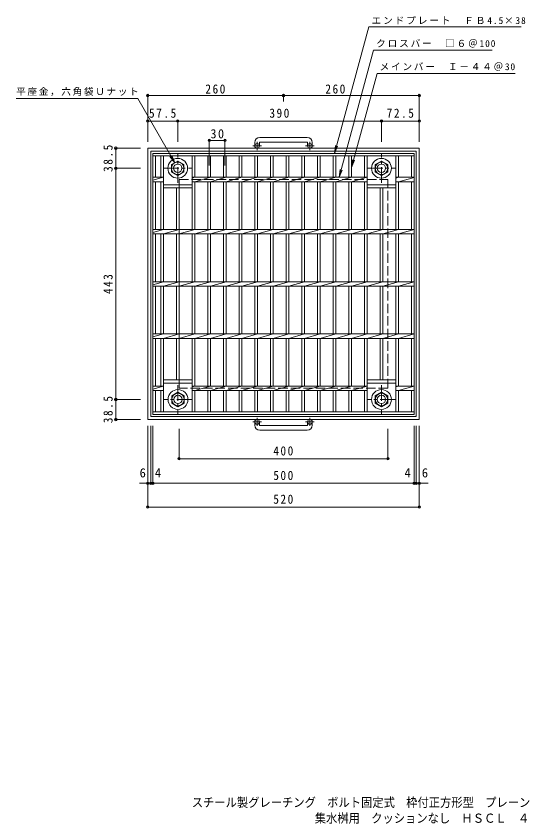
# Model space of a CAD drawing. Units: millimetres at full size, sheet at 1:6. Extents: x -852 to 1055, y -824 to 724.
# Drawn here: x -852 to 120, y -824 to 724 of the extents above; entities that cross this region are included whole.
import ezdxf
from ezdxf.enums import TextEntityAlignment as Align

# ---------------------------------------------------------------- set-up
doc = ezdxf.new("R2010")
doc.units = ezdxf.units.MM
doc.header["$LTSCALE"] = 6
doc.header["$PDMODE"] = 32
doc.header["$PDSIZE"] = 4.8
doc.linetypes.add('CHAIN1', pattern=[8, 5, -1, 1, -1])
doc.linetypes.add('DASHED3', pattern=[4, 3, -1])
for name, color, linetype, lineweight in [('E-1', 2, 'Continuous', 9), ('E-2', 3, 'Continuous', 9), ('E-4', 7, 'Continuous', 9), ('E-5', 7, 'Continuous', 9), ('F-5_F-5ﾚｲﾔ', 2, 'Continuous', 9)]:
    doc.layers.add(name, color=color, linetype=linetype, lineweight=lineweight)
doc.styles.add('ＭＳ ゴシック', font='')
doc.styles.get('ＭＳ ゴシック').set_extended_font_data('MS Gothic')

msp = doc.modelspace()

# ---------------------------------------------------------------- linework, layer by layer
at = {"layer": 'E-1'}
for p, q in [((-395.25, 481.546), (-395.25, 475.446)), ((-386.25, 481.546), (-386.25, 475.446)), ((-295.25, 491.546), (-385.25, 491.546)), ((-385.25, 482.546), (-295.25, 482.546)), ((-294.25, 481.546), (-294.25, 475.446)), ((-285.25, 481.546), (-285.25, 475.446)), ((-80.25, 470.946), (-600.25, 470.946)), ((-600.25, -49.054), (-600.25, 470.946)), ((-86.25, 464.946), (-594.25, 464.946)), ((-594.25, -43.054), (-594.25, 464.946)), ((-86.25, 464.946), (-86.25, -43.054)), ((-80.25, -49.054), (-80.25, 470.946)), ((-594.25, -43.054), (-86.25, -43.054)), ((-80.25, -49.054), (-600.25, -49.054)), ((-395.25, -59.654), (-395.25, -53.554)), ((-386.25, -59.654), (-386.25, -53.554)), ((-385.25, -60.654), (-295.25, -60.654)), ((-294.25, -59.654), (-294.25, -53.554)), ((-285.25, -59.654), (-285.25, -53.554)), ((-295.25, -69.654), (-385.25, -69.654))]:
    msp.add_line(p, q, dxfattribs=at)
at = {"layer": 'E-1', "linetype": 'CHAIN1'}
for p, q in [((-390.75, 467.338), (-390.75, 482.936)), ((-289.75, 467.338), (-289.75, 482.936)), ((-382.587, 475.446), (-398.994, 475.446)), ((-281.587, 475.446), (-297.994, 475.446)), ((-542.75, 404.809), (-542.75, 460.083)), ((-152.75, 404.809), (-152.75, 460.083)), ((-570.386, 432.446), (-515.113, 432.446)), ((-180.386, 432.446), (-125.113, 432.446)), ((-542.25, 17.082), (-542.25, -38.191)), ((-152.75, 17.082), (-152.75, -38.191)), ((-514.613, -10.554), (-569.887, -10.554)), ((-125.113, -10.554), (-180.386, -10.554)), ((-390.75, -45.447), (-390.75, -61.044)), ((-289.75, -45.447), (-289.75, -61.044)), ((-382.587, -53.554), (-398.994, -53.554)), ((-281.587, -53.554), (-297.994, -53.554))]:
    msp.add_line(p, q, dxfattribs=at)
at = {"layer": 'E-1', "linetype": 'DASHED3'}
for p, q in [((-540.25, 410.946), (-140.25, 410.946)), ((-540.25, 10.946), (-540.25, 410.946)), ((-140.25, 10.946), (-140.25, 410.946)), ((-140.25, 10.946), (-540.25, 10.946))]:
    msp.add_line(p, q, dxfattribs=at)
at = {"layer": 'E-1'}
for points in [[(-530.75, 439.374), (-530.75, 425.517), (-542.75, 418.589), (-554.75, 425.517), (-554.75, 439.374), (-542.75, 446.302)], [(-140.749, 439.374), (-140.749, 425.517), (-152.75, 418.589), (-164.749, 425.517), (-164.749, 439.374), (-152.75, 446.302)], [(-554.25, -17.482), (-554.25, -3.626), (-542.25, 3.303), (-530.25, -3.626), (-530.25, -17.482), (-542.25, -24.411)], [(-164.75, -17.482), (-164.75, -3.626), (-152.75, 3.303), (-140.75, -3.626), (-140.75, -17.482), (-152.75, -24.411)]]:
    msp.add_lwpolyline(points, close=True, dxfattribs=at)
for centre, radius in [((-390.75, 475.446), 4.5), ((-289.75, 475.446), 4.5), ((-542.75, 432.446), 19), ((-152.75, 432.446), 19), ((-542.75, 432.446), 12), ((-542.75, 432.446), 8), ((-152.75, 432.446), 12), ((-152.75, 432.446), 8), ((-542.25, -10.554), 19), ((-542.25, -10.554), 12), ((-152.75, -10.554), 19), ((-152.75, -10.554), 12), ((-542.25, -10.554), 8), ((-152.75, -10.554), 8), ((-390.75, -53.554), 4.5), ((-289.75, -53.554), 4.5)]:
    msp.add_circle(centre, radius, dxfattribs=at)
for centre, radius, start, end in [((-385.25, 481.546), 10, 90, 180), ((-385.25, 481.546), 1, 90, 180), ((-295.25, 481.546), 10, 0, 90), ((-295.25, 481.546), 1, 0, 90), ((-385.25, -59.654), 10, 180, 270), ((-385.25, -59.654), 1, 180, 270), ((-295.25, -59.654), 10, 270, 0), ((-295.25, -59.654), 1, 270, 0)]:
    msp.add_arc(centre, radius, start, end, dxfattribs=at)
at = {"layer": 'E-2'}
for p, q in [((-590.25, -39.054), (-590.25, 460.946)), ((-590.25, 460.946), (-90.25, 460.946)), ((-590.25, 456.446), (-90.25, 456.446)), ((-585.25, 415.186), (-585.25, 456.446)), ((-575.249, 456.446), (-575.249, 415.186)), ((-570.25, 456.446), (-570.25, 315.186)), ((-515.25, 456.446), (-515.25, 315.186)), ((-510.25, 456.446), (-510.25, 415.186)), ((-485.249, 456.446), (-485.249, 415.186)), ((-480.25, 456.446), (-480.25, 415.186)), ((-455.25, 456.446), (-455.25, 415.186)), ((-450.249, 456.446), (-450.249, 415.186)), ((-425.249, 456.446), (-425.249, 415.186)), ((-420.25, 456.446), (-420.25, 415.186)), ((-395.249, 456.446), (-395.249, 415.186)), ((-390.25, 456.446), (-390.25, 415.186)), ((-365.25, 456.446), (-365.25, 415.186)), ((-360.25, 456.446), (-360.25, 415.186)), ((-335.25, 456.446), (-335.25, 415.186)), ((-330.25, 456.446), (-330.25, 415.186)), ((-305.25, 456.446), (-305.25, 415.186)), ((-300.25, 456.446), (-300.25, 415.186)), ((-275.25, 456.446), (-275.25, 415.186)), ((-270.249, 456.446), (-270.249, 415.186)), ((-245.25, 456.446), (-245.25, 415.186)), ((-240.25, 456.446), (-240.25, 415.186)), ((-215.25, 456.446), (-215.25, 415.186)), ((-210.25, 456.446), (-210.25, 415.186)), ((-185.249, 456.446), (-185.249, 415.186)), ((-180.25, 456.446), (-180.25, 315.186)), ((-125.25, 456.446), (-125.25, 315.186)), ((-120.25, 456.446), (-120.25, 415.186)), ((-95.25, 415.186), (-95.25, 456.446)), ((-90.25, 460.946), (-90.25, -39.054)), ((-590.25, 415.186), (-570.25, 415.186)), ((-570.25, 415.185), (-590.25, 409.391)), ((-590.25, 406.706), (-570.25, 406.706)), ((-585.25, 315.186), (-585.25, 406.706)), ((-575.249, 406.706), (-575.249, 315.186)), ((-515.25, 415.186), (-180.25, 415.186)), ((-510.25, 415.186), (-515.25, 413.772)), ((-515.25, 406.706), (-180.25, 406.706)), ((-480.25, 415.186), (-510.25, 406.706)), ((-510.25, 406.706), (-510.25, 315.186)), ((-485.249, 406.706), (-485.249, 315.186)), ((-450.249, 415.186), (-480.25, 406.706)), ((-480.25, 406.706), (-480.25, 315.186)), ((-455.25, 406.706), (-455.25, 315.186)), ((-420.25, 415.186), (-450.249, 406.706)), ((-450.249, 406.706), (-450.249, 315.186)), ((-425.249, 406.706), (-425.249, 315.186)), ((-390.25, 415.186), (-420.25, 406.706)), ((-420.25, 406.706), (-420.25, 315.186)), ((-395.249, 406.706), (-395.249, 315.186)), ((-360.249, 415.186), (-390.25, 406.706)), ((-390.25, 406.706), (-390.25, 315.186)), ((-365.25, 406.706), (-365.25, 315.186)), ((-330.25, 415.186), (-360.25, 406.706)), ((-360.25, 406.706), (-360.25, 315.186)), ((-335.25, 406.706), (-335.25, 315.186)), ((-300.25, 415.186), (-330.25, 406.706)), ((-330.25, 406.706), (-330.25, 315.186)), ((-305.25, 406.706), (-305.25, 315.186)), ((-270.249, 415.186), (-300.25, 406.706)), ((-300.25, 406.706), (-300.25, 315.186)), ((-275.25, 406.706), (-275.25, 315.186)), ((-240.25, 415.186), (-270.249, 406.706)), ((-270.249, 406.706), (-270.249, 315.186)), ((-245.25, 406.706), (-245.25, 315.186)), ((-210.25, 415.186), (-240.25, 406.706)), ((-240.25, 406.706), (-240.25, 315.186)), ((-215.25, 406.706), (-215.25, 315.186)), ((-180.25, 415.186), (-210.25, 406.706)), ((-210.25, 406.706), (-210.25, 315.186)), ((-185.249, 406.706), (-185.249, 315.186)), ((-120.249, 415.186), (-125.25, 413.772)), ((-125.25, 415.186), (-90.25, 415.186)), ((-125.25, 406.706), (-90.25, 406.706)), ((-90.25, 415.044), (-120.25, 406.706)), ((-120.25, 406.706), (-120.25, 315.186)), ((-95.25, 406.706), (-95.25, 315.186)), ((-570.25, 400.946), (-515.25, 400.946)), ((-570.25, 394.946), (-515.25, 394.946)), ((-545.25, 394.946), (-545.25, 315.186)), ((-540.249, 394.946), (-540.249, 315.186)), ((-125.25, 400.946), (-180.25, 400.946)), ((-125.25, 394.946), (-180.25, 394.946)), ((-155.249, 394.946), (-155.249, 315.186)), ((-150.25, 394.946), (-150.25, 315.186)), ((-590.25, 315.185), (-90.25, 315.185)), ((-570.25, 315.185), (-590.25, 309.391)), ((-540.249, 315.185), (-570.25, 306.706)), ((-510.25, 315.185), (-540.249, 306.706)), ((-480.25, 315.185), (-510.25, 306.706)), ((-450.249, 315.185), (-480.25, 306.706)), ((-420.25, 315.185), (-450.249, 306.706)), ((-390.25, 315.185), (-420.25, 306.706)), ((-360.249, 315.185), (-390.25, 306.706)), ((-330.25, 315.185), (-360.25, 306.706)), ((-300.25, 315.185), (-330.25, 306.706)), ((-270.249, 315.185), (-300.25, 306.706)), ((-240.25, 315.185), (-270.249, 306.706)), ((-210.25, 315.185), (-240.25, 306.706)), ((-180.25, 315.185), (-210.25, 306.706)), ((-150.25, 315.185), (-180.25, 306.706)), ((-120.249, 315.185), (-150.25, 306.706)), ((-90.25, 315.044), (-120.25, 306.706)), ((-590.25, 306.706), (-90.25, 306.706)), ((-585.25, 215.066), (-585.25, 306.706)), ((-575.249, 306.706), (-575.249, 215.066)), ((-570.25, 306.706), (-570.25, 215.066)), ((-545.25, 306.706), (-545.25, 215.066)), ((-540.249, 306.706), (-540.249, 215.066)), ((-515.25, 306.706), (-515.25, 215.066)), ((-510.25, 306.706), (-510.25, 215.066)), ((-485.249, 306.706), (-485.249, 215.066)), ((-480.25, 306.706), (-480.25, 215.066)), ((-455.25, 306.706), (-455.25, 215.066)), ((-450.249, 306.706), (-450.249, 215.066)), ((-425.249, 306.706), (-425.249, 215.066)), ((-420.25, 306.706), (-420.25, 215.066)), ((-395.249, 306.706), (-395.249, 215.066)), ((-390.25, 306.706), (-390.25, 215.066)), ((-365.25, 306.706), (-365.25, 215.066)), ((-360.25, 306.706), (-360.25, 215.066)), ((-335.25, 306.706), (-335.25, 215.066)), ((-330.25, 306.706), (-330.25, 215.066)), ((-305.25, 306.706), (-305.25, 215.066)), ((-300.25, 306.706), (-300.25, 215.066)), ((-275.25, 306.706), (-275.25, 215.066)), ((-270.249, 306.706), (-270.249, 215.066)), ((-245.25, 306.706), (-245.25, 215.066)), ((-240.25, 306.706), (-240.25, 215.066)), ((-215.25, 306.706), (-215.25, 215.066)), ((-210.25, 306.706), (-210.25, 215.066)), ((-185.249, 306.706), (-185.249, 215.066)), ((-180.25, 306.706), (-180.25, 215.066)), ((-155.249, 306.706), (-155.249, 215.066)), ((-150.25, 306.706), (-150.25, 215.066)), ((-125.25, 306.706), (-125.25, 215.066)), ((-120.25, 306.706), (-120.25, 215.066)), ((-95.25, 306.706), (-95.25, 215.066)), ((-590.25, 215.066), (-90.25, 215.066)), ((-570.25, 215.066), (-590.25, 209.271)), ((-590.25, 206.586), (-90.25, 206.586)), ((-585.25, 115.066), (-585.25, 206.586)), ((-575.249, 206.586), (-575.249, 115.066)), ((-540.249, 215.066), (-570.25, 206.586)), ((-570.25, 206.586), (-570.25, 115.066)), ((-545.25, 206.586), (-545.25, 115.066)), ((-510.25, 215.066), (-540.249, 206.586)), ((-540.249, 206.586), (-540.249, 115.066)), ((-515.25, 206.586), (-515.25, 115.066)), ((-480.25, 215.066), (-510.25, 206.586)), ((-510.25, 206.586), (-510.25, 115.066)), ((-485.249, 206.586), (-485.249, 115.066)), ((-450.249, 215.066), (-480.25, 206.586)), ((-480.25, 206.586), (-480.25, 115.066)), ((-455.25, 206.586), (-455.25, 115.066)), ((-420.25, 215.066), (-450.249, 206.586)), ((-450.249, 206.586), (-450.249, 115.066)), ((-425.249, 206.586), (-425.249, 115.066)), ((-390.25, 215.066), (-420.25, 206.586)), ((-420.25, 206.586), (-420.25, 115.066)), ((-395.249, 206.586), (-395.249, 115.066)), ((-360.249, 215.066), (-390.25, 206.586)), ((-390.25, 206.586), (-390.25, 115.066)), ((-365.25, 206.586), (-365.25, 115.066)), ((-330.25, 215.066), (-360.25, 206.586)), ((-360.25, 206.586), (-360.25, 115.066)), ((-335.25, 206.586), (-335.25, 115.066)), ((-300.25, 215.066), (-330.25, 206.586)), ((-330.25, 206.586), (-330.25, 115.066)), ((-305.25, 206.586), (-305.25, 115.066)), ((-270.249, 215.066), (-300.25, 206.586)), ((-300.25, 206.586), (-300.25, 115.066)), ((-275.25, 206.586), (-275.25, 115.066)), ((-240.25, 215.066), (-270.249, 206.586)), ((-270.249, 206.586), (-270.249, 115.066)), ((-245.25, 206.586), (-245.25, 115.066)), ((-210.25, 215.066), (-240.25, 206.586)), ((-240.25, 206.586), (-240.25, 115.066)), ((-215.25, 206.586), (-215.25, 115.066)), ((-180.25, 215.066), (-210.25, 206.586)), ((-210.25, 206.586), (-210.25, 115.066)), ((-185.249, 206.586), (-185.249, 115.066)), ((-150.25, 215.066), (-180.25, 206.586)), ((-180.25, 206.586), (-180.25, 115.066)), ((-155.249, 206.586), (-155.249, 115.066)), ((-120.249, 215.066), (-150.25, 206.586)), ((-150.25, 206.586), (-150.25, 115.066)), ((-125.25, 206.586), (-125.25, 115.066)), ((-90.25, 214.924), (-120.25, 206.586)), ((-120.25, 206.586), (-120.25, 115.066)), ((-95.25, 206.586), (-95.25, 115.066)), ((-590.25, 115.066), (-90.25, 115.066)), ((-570.25, 115.066), (-590.25, 109.272)), ((-540.249, 115.066), (-570.25, 106.586)), ((-510.25, 115.066), (-540.249, 106.586)), ((-480.25, 115.066), (-510.25, 106.586)), ((-450.249, 115.066), (-480.25, 106.586)), ((-420.25, 115.066), (-450.249, 106.586)), ((-390.25, 115.066), (-420.25, 106.586)), ((-360.249, 115.066), (-390.25, 106.586)), ((-330.25, 115.066), (-360.25, 106.586)), ((-300.25, 115.066), (-330.25, 106.586)), ((-270.249, 115.066), (-300.25, 106.586)), ((-240.25, 115.066), (-270.249, 106.586)), ((-210.25, 115.066), (-240.25, 106.586)), ((-180.25, 115.066), (-210.25, 106.586)), ((-150.25, 115.066), (-180.25, 106.586)), ((-120.249, 115.066), (-150.25, 106.586)), ((-90.25, 114.924), (-120.25, 106.586)), ((-590.25, 106.586), (-90.25, 106.586)), ((-585.25, 15.066), (-585.25, 106.586)), ((-575.249, 106.586), (-575.249, 15.066)), ((-570.25, 106.586), (-570.25, -34.554)), ((-545.25, 106.586), (-545.25, 26.946)), ((-540.249, 106.586), (-540.249, 26.946)), ((-515.25, 106.586), (-515.25, -34.554)), ((-510.25, 106.586), (-510.25, 15.066)), ((-485.249, 106.586), (-485.249, 15.066)), ((-480.25, 106.586), (-480.25, 15.066)), ((-455.25, 106.586), (-455.25, 15.066)), ((-450.249, 106.586), (-450.249, 15.066)), ((-425.249, 106.586), (-425.249, 15.066)), ((-420.25, 106.586), (-420.25, 15.066)), ((-395.249, 106.586), (-395.249, 15.066)), ((-390.25, 106.586), (-390.25, 15.066)), ((-365.25, 106.586), (-365.25, 15.066)), ((-360.25, 106.586), (-360.25, 15.066)), ((-335.25, 106.586), (-335.25, 15.066)), ((-330.25, 106.586), (-330.25, 15.066)), ((-305.25, 106.586), (-305.25, 15.066)), ((-300.25, 106.586), (-300.25, 15.066)), ((-275.25, 106.586), (-275.25, 15.066)), ((-270.249, 106.586), (-270.249, 15.066)), ((-245.25, 106.586), (-245.25, 15.066)), ((-240.25, 106.586), (-240.25, 15.066)), ((-215.25, 106.586), (-215.25, 15.066)), ((-210.25, 106.586), (-210.25, 15.066)), ((-185.249, 106.586), (-185.249, 15.066)), ((-180.25, 106.586), (-180.25, -34.554)), ((-155.249, 106.586), (-155.249, 26.946)), ((-150.25, 106.586), (-150.25, 26.946)), ((-125.25, 106.586), (-125.25, -34.554)), ((-120.25, 106.586), (-120.25, 15.066)), ((-95.25, 106.586), (-95.25, 15.066)), ((-570.25, 26.946), (-515.25, 26.946)), ((-570.25, 20.946), (-515.25, 20.946)), ((-125.25, 26.946), (-180.25, 26.946)), ((-125.25, 20.946), (-180.25, 20.946)), ((-590.25, 15.066), (-570.25, 15.066)), ((-570.25, 15.066), (-590.25, 9.271)), ((-590.25, 6.586), (-570.25, 6.586)), ((-585.25, -34.554), (-585.25, 6.586)), ((-575.249, 6.586), (-575.249, -34.554)), ((-515.25, 15.066), (-180.25, 15.066)), ((-510.25, 15.066), (-515.25, 13.652)), ((-515.25, 6.586), (-180.25, 6.586)), ((-480.25, 15.066), (-510.25, 6.586)), ((-510.25, 6.586), (-510.25, -34.554)), ((-485.249, 6.586), (-485.249, -34.554)), ((-450.249, 15.066), (-480.25, 6.586)), ((-480.25, 6.586), (-480.25, -34.554)), ((-455.25, 6.586), (-455.25, -34.554)), ((-420.25, 15.066), (-450.249, 6.586)), ((-450.249, 6.586), (-450.249, -34.554)), ((-425.249, 6.586), (-425.249, -34.554)), ((-390.25, 15.066), (-420.25, 6.586)), ((-420.25, 6.586), (-420.25, -34.554)), ((-395.249, 6.586), (-395.249, -34.554)), ((-360.249, 15.066), (-390.25, 6.586)), ((-390.25, 6.586), (-390.25, -34.554)), ((-365.25, 6.586), (-365.25, -34.554)), ((-330.25, 15.066), (-360.25, 6.586)), ((-360.25, 6.586), (-360.25, -34.554)), ((-335.25, 6.586), (-335.25, -34.554)), ((-300.25, 15.066), (-330.25, 6.586)), ((-330.25, 6.586), (-330.25, -34.554)), ((-305.25, 6.586), (-305.25, -34.554)), ((-270.249, 15.066), (-300.25, 6.586)), ((-300.25, 6.586), (-300.25, -34.554)), ((-275.25, 6.586), (-275.25, -34.554)), ((-240.25, 15.066), (-270.249, 6.586)), ((-270.249, 6.586), (-270.249, -34.554)), ((-245.25, 6.586), (-245.25, -34.554)), ((-210.25, 15.066), (-240.25, 6.586)), ((-240.25, 6.586), (-240.25, -34.554)), ((-215.25, 6.586), (-215.25, -34.554)), ((-180.25, 15.066), (-210.25, 6.586)), ((-210.25, 6.586), (-210.25, -34.554)), ((-185.249, 6.586), (-185.249, -34.554)), ((-120.249, 15.066), (-125.25, 13.653)), ((-125.25, 15.066), (-90.25, 15.066)), ((-125.25, 6.586), (-90.25, 6.586)), ((-90.25, 14.924), (-120.25, 6.586)), ((-120.25, 6.586), (-120.25, -34.554)), ((-95.25, 6.586), (-95.25, -34.554)), ((-590.25, -34.554), (-90.25, -34.554)), ((-90.25, -39.054), (-590.25, -39.054))]:
    msp.add_line(p, q, dxfattribs=at)
at = {"layer": 'E-4'}
for p, q in [((-600.225, 524.804), (-600.225, 482.946)), ((-600.225, 523.004), (-542.75, 523.004)), ((-542.75, 524.804), (-542.75, 482.946)), ((-542.75, 523.004), (-152.75, 523.004)), ((-152.75, 524.804), (-152.75, 482.946)), ((-152.75, 523.004), (-80.225, 523.004)), ((-80.225, 524.804), (-80.225, 482.946)), ((-482.25, 487.727), (-482.25, 437.558)), ((-482.25, 485.927), (-452.25, 485.927)), ((-452.25, 487.727), (-452.25, 437.558)), ((-662.962, 470.946), (-614.162, 470.946)), ((-661.162, 432.447), (-661.162, 470.946)), ((-662.962, 432.447), (-614.162, 432.447)), ((-661.162, -10.555), (-661.162, 432.447)), ((-662.962, -10.555), (-614.162, -10.555)), ((-661.162, -49.055), (-661.162, -10.555)), ((-662.962, -49.055), (-614.162, -49.055)), ((-600.225, -218.455), (-600.225, -61.054)), ((-594.225, -172.922), (-594.225, -61.054)), ((-590.175, -172.922), (-590.175, -61.054)), ((-90.274, -172.922), (-90.274, -61.054)), ((-86.225, -172.922), (-86.225, -61.054)), ((-80.225, -218.455), (-80.225, -61.054)), ((-540.225, -125.855), (-540.225, -67.055)), ((-140.224, -125.855), (-140.224, -67.055)), ((-540.225, -124.055), (-140.224, -124.055)), ((-600.225, -171.122), (-615.695, -171.122)), ((-600.225, -171.122), (-594.225, -171.122)), ((-594.225, -171.122), (-590.175, -171.122)), ((-590.175, -171.122), (-90.274, -171.122)), ((-90.274, -171.122), (-86.225, -171.122)), ((-86.225, -171.122), (-80.225, -171.122)), ((-80.225, -171.122), (-63.417, -171.122)), ((-600.225, -216.655), (-80.225, -216.655))]:
    msp.add_line(p, q, dxfattribs=at)
for p in [(-600.225, 523.004), (-542.75, 523.004), (-152.75, 523.004), (-80.225, 523.004), (-482.25, 485.927), (-452.25, 485.927), (-661.162, 470.946), (-661.162, 432.447), (-661.162, -10.555), (-661.162, -49.055), (-540.225, -124.055), (-140.224, -124.055), (-600.225, -171.122), (-594.225, -171.122), (-590.175, -171.122), (-90.274, -171.122), (-86.225, -171.122), (-80.225, -171.122), (-600.225, -216.655), (-80.225, -216.655)]:
    msp.add_point(p, dxfattribs=at)
at = {"layer": 'E-5'}
for p, q in [((-233.826, 415.186), (-167.835, 658.691)), ((-167.835, 658.691), (59.35, 658.691)), ((-210.25, 433.95), (-161.21, 614.192)), ((103.29, 614.192), (-161.21, 614.192)), ((-600.25, 573.553), (-600.25, 482.946)), ((-340.25, 573.553), (-340.25, 560.391)), ((-80.25, 573.553), (-80.25, 482.946)), ((-619.031, 565.913), (-852.031, 565.913)), ((-548.456, 443.008), (-619.031, 565.913)), ((-340.25, 571.753), (-600.25, 571.753)), ((-80.25, 571.753), (-340.25, 571.753)), ((-242.504, 460.946), (-240.546, 475.818)), ((-242.504, 460.946), (-236.764, 474.804)), ((-548.456, 443.008), (-557.559, 454.93)), ((-548.456, 443.008), (-554.163, 456.88)), ((-210.25, 433.95), (-208.292, 448.821)), ((-210.25, 433.95), (-204.51, 447.808)), ((-233.826, 415.186), (-231.868, 430.057)), ((-233.826, 415.186), (-228.085, 429.044))]:
    msp.add_line(p, q, dxfattribs=at)
msp.add_lwpolyline([(-242.504, 460.946), (-176.851, 703.191), (114.951, 703.191)], dxfattribs=at)
for p in [(-600.25, 571.753), (-340.25, 571.753), (-80.25, 571.753)]:
    msp.add_point(p, dxfattribs=at)

# ---------------------------------------------------------------- texts
at = {"layer": 'E-4', "color": 2, "style": 'ＭＳ ゴシック'}
for s, p in [('6', (-615.695, -165.122)), ('4', (-586.498, -165.122)), ('4', (-108.62, -165.122)), ('6', (-75.417, -165.122))]:
    msp.add_text(s, height=17.6, dxfattribs=at).set_placement(p, align=Align.BOTTOM_LEFT)
at = {"layer": 'E-4', "color": 2, "char_height": 17.6, "attachment_point": 7, "style": 'ＭＳ ゴシック'}
for s, insert in [('\\T1.28;\\W0.9;57.5', (-597.737, 529.004)), ('\\T1.27;\\W0.9;390', (-367.25, 529.004)), ('\\T1.28;\\W0.9;72.5', (-142.737, 529.004)), ('\\T1.27;\\W0.95;30', (-480, 489.527)), ('\\T1.27;\\W0.9;400', (-359.725, -118.055)), ('\\T1.27;\\W0.9;500', (-359.725, -165.122)), ('\\T1.27;\\W0.9;520', (-359.725, -210.655))]:
    msp.add_mtext(s, dxfattribs=dict(at, insert=insert))
at = {"layer": 'E-4', "color": 2, "char_height": 17.6, "attachment_point": 7, "rotation": 90, "style": 'ＭＳ ゴシック'}
for s, insert in [('\\T1.28;\\W0.9;38.5', (-667.162, 425.446)), ('\\T1.27;\\W0.9;443', (-667.162, 191.446)), ('\\T1.28;\\W0.9;38.5', (-667.162, -56.055))]:
    msp.add_mtext(s, dxfattribs=dict(at, insert=insert))
at = {"layer": 'E-5', "char_height": 13.2, "attachment_point": 7, "style": 'ＭＳ ゴシック'}
for s, insert in [('\\T1.2;エンドプレート\u3000ＦＢ4.5×38', (-171.851, 708.191)), ('\\T1.19;クロスバー\u3000□６＠100', (-162.835, 663.691)), ('\\T1.18;メインバー\u3000Ｉ－４４＠30', (-156.21, 619.192)), ('\\T1.17;平座金，六角袋Ｕナット', (-852.031, 570.913))]:
    msp.add_mtext(s, dxfattribs=dict(at, insert=insert))
at = {"layer": 'E-5', "color": 2, "char_height": 17.6, "attachment_point": 7, "style": 'ＭＳ ゴシック'}
for insert in [(-489.75, 575.353), (-260.08, 575.353)]:
    msp.add_mtext('\\T1.27;\\W0.9;260', dxfattribs=dict(at, insert=insert))
at = {"layer": 'F-5_F-5ﾚｲﾔ', "style": 'ＭＳ ゴシック', "width": 0.9}
for s, p in [('スチール製グレーチング\u3000ボルト固定式\u3000枠付正方形型\u3000プレーンタイプ', (-515.905, -796.619)), ('集水桝用\u3000クッションなし\u3000ＨＳＣＬ\u3000４４４４－ａ', (-280.387, -826.942))]:
    msp.add_text(s, height=17.6, dxfattribs=at).set_placement(p, align=Align.BOTTOM_LEFT)

doc.saveas('drawing.dxf')
